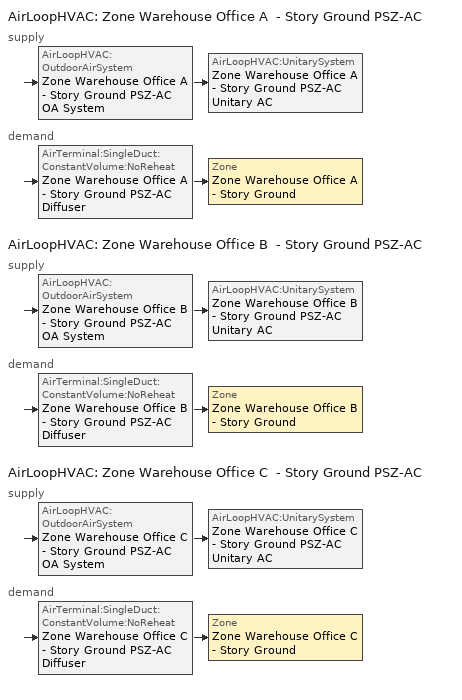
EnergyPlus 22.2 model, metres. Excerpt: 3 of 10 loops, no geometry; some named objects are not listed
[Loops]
AirLoopHVAC 'Zone Warehouse Office A  - Story Ground PSZ-AC'
 supply: AirLoopHVAC:OutdoorAirSystem 'Zone Warehouse Office A  - Story Ground PSZ-AC OA System' > AirLoopHVAC:UnitarySystem 'Zone Warehouse Office A  - Story Ground PSZ-AC Unitary AC'
 demand: AirTerminal:SingleDuct:ConstantVolume:NoReheat 'Zone Warehouse Office A  - Story Ground PSZ-AC Diffuser' > Zone 'Zone Warehouse Office A  - Story Ground'
AirLoopHVAC 'Zone Warehouse Office B  - Story Ground PSZ-AC'
 supply: AirLoopHVAC:OutdoorAirSystem 'Zone Warehouse Office B  - Story Ground PSZ-AC OA System' > AirLoopHVAC:UnitarySystem 'Zone Warehouse Office B  - Story Ground PSZ-AC Unitary AC'
 demand: AirTerminal:SingleDuct:ConstantVolume:NoReheat 'Zone Warehouse Office B  - Story Ground PSZ-AC Diffuser' > Zone 'Zone Warehouse Office B  - Story Ground'
AirLoopHVAC 'Zone Warehouse Office C  - Story Ground PSZ-AC'
 supply: AirLoopHVAC:OutdoorAirSystem 'Zone Warehouse Office C  - Story Ground PSZ-AC OA System' > AirLoopHVAC:UnitarySystem 'Zone Warehouse Office C  - Story Ground PSZ-AC Unitary AC'
 demand: AirTerminal:SingleDuct:ConstantVolume:NoReheat 'Zone Warehouse Office C  - Story Ground PSZ-AC Diffuser' > Zone 'Zone Warehouse Office C  - Story Ground'
[SizingPeriod:DesignDay] Day of Month=21; Day Type=SummerDesignDay; Dry-Bulb Temperature Range Modifier Type=DefaultMultipliers; Humidity Condition Type=Wetbulb; Barometric Pressure {Pa}=100917; Wind Speed {m/s}=5; Wind Direction {deg}=320; Rain Indicator=No; Snow Indicator=No; Daylight Saving Time Indicator=No; Solar Model Indicator=ASHRAETau; Begin Environment Reset Mode=FullResetAtBeginEnvironment
Name | Month | Maximum Dry-Bulb Temperature {C} | Daily Dry-Bulb Temperature Range {deltaC} | Wetbulb or DewPoint at Maximum Dry-Bulb {C} | ASHRAE Clear Sky Optical Depth for Beam Irradiance (taub) | ASHRAE Clear Sky Optical Depth for Diffuse Irradiance (taud)
Kodiak October .4% Condns DB=>MCWB | 10 | 12.6 | 6.2 | 9.4 | 0.34 | 2.431
Kodiak October .4% Condns WB=>MCDB | 10 | 11.3 | 6.2 | 10.7 | 0.34 | 2.431
Kodiak September .4% Condns DB=>MCWB | 9 | 18 | 6.4 | 12.5 | 0.333 | 2.489
Kodiak September .4% Condns WB=>MCDB | 9 | 16.2 | 6.4 | 13.8 | 0.333 | 2.489
[ZoneControl:Thermostat] Temperature Difference Between Cutout And Setpoint {deltaC}=0
Name | Zone or ZoneList | Control Type Schedule | Control 1
Zone Warehouse Office A  - Story Ground Thermostat | Zone Warehouse Office A  - Story Ground | Zone Warehouse Office A  - Story Ground Thermostat Schedule | Warehouse Office - DOE Ref 1980-2004 Thermostat
Zone Warehouse Office B  - Story Ground Thermostat | Zone Warehouse Office B  - Story Ground | Zone Warehouse Office B  - Story Ground Thermostat Schedule | Warehouse Office - DOE Ref 1980-2004 Thermostat 1
Zone Warehouse Office C  - Story Ground Thermostat | Zone Warehouse Office C  - Story Ground | Zone Warehouse Office C  - Story Ground Thermostat Schedule | Warehouse Office - DOE Ref 1980-2004 Thermostat 2
[ThermostatSetpoint:DualSetpoint] Heating Setpoint Temperature Schedule=Warehouse HtgSetp; Cooling Setpoint Temperature Schedule=Warehouse Cooling Setpoint
Warehouse Office - DOE Ref 1980-2004 Thermostat; Warehouse Office - DOE Ref 1980-2004 Thermostat 1; Warehouse Office - DOE Ref 1980-2004 Thermostat 2
[Zone equipment]
Zone Warehouse Office A  - Story Ground: Zone Warehouse Office A  - Story Ground PSZ-AC Diffuser
Zone Warehouse Office B  - Story Ground: Zone Warehouse Office B  - Story Ground PSZ-AC Diffuser
Zone Warehouse Office C  - Story Ground: Zone Warehouse Office C  - Story Ground PSZ-AC Diffuser
[Sizing:Zone] Zone Cooling Design Supply Air Temperature Input Method=SupplyAirTemperature; Zone Cooling Design Supply Air Temperature {C}=12.7778; Zone Cooling Design Supply Air Temperature Difference {deltaC}=11.11; Zone Heating Design Supply Air Temperature Input Method=SupplyAirTemperature; Zone Heating Design Supply Air Temperature {C}=50; Zone Heating Design Supply Air Temperature Difference {deltaC}=11.11; Zone Cooling Design Supply Air Humidity Ratio {kgWater/kgDryAir}=0.0085; Zone Heating Design Supply Air Humidity Ratio {kgWater/kgDryAir}=0.008; Cooling Design Air Flow Method=DesignDay; Cooling Design Air Flow Rate {m3/s}=0; Cooling Minimum Air Flow per Zone Floor Area {m3/s-m2}=0.000762; Cooling Minimum Air Flow {m3/s}=0; Cooling Minimum Air Flow Fraction=0; Heating Design Air Flow Method=DesignDay; Heating Design Air Flow Rate {m3/s}=0; Heating Maximum Air Flow per Zone Floor Area {m3/s-m2}=0.002032; Heating Maximum Air Flow {m3/s}=0.141576; Heating Maximum Air Flow Fraction=0.3; Account for Dedicated Outdoor Air System=No; Zone Load Sizing Method=Sensible Load Only No Latent Load; Zone Latent Cooling Design Supply Air Humidity Ratio Input Method=HumidityRatioDifference; Zone Cooling Design Supply Air Humidity Ratio Difference {kgWater/kgDryAir}=0.005; Zone Latent Heating Design Supply Air Humidity Ratio Input Method=HumidityRatioDifference; Zone Humidification Design Supply Air Humidity Ratio Difference {kgWater/kgDryAir}=0.005
Name | Design Specification Outdoor Air Object
Zone Warehouse Office A  - Story Ground | Zone Warehouse Office A  - Story Ground DSOA Space List
Zone Warehouse Office B  - Story Ground | Zone Warehouse Office B  - Story Ground DSOA Space List
Zone Warehouse Office C  - Story Ground | Zone Warehouse Office C  - Story Ground DSOA Space List
[DesignSpecification:OutdoorAir]
Warehouse Office Ventilation: Outdoor Air Method=Sum; Outdoor Air Flow per Person {m3/s-person}=0.00943895; Outdoor Air Flow per Zone Floor Area {m3/s-m2}=0; Outdoor Air Flow per Zone {m3/s}=0; Outdoor Air Flow Air Changes per Hour {1/hr}=0
[DesignSpecification:OutdoorAir:SpaceList] Space Design Specification Outdoor Air Object Name 1=Warehouse Office Ventilation
Name | Space Name 1
Zone Warehouse Office A  - Story Ground DSOA Space List | Warehouse Office A  - Story Ground
Zone Warehouse Office B  - Story Ground DSOA Space List | Warehouse Office B  - Story Ground
Zone Warehouse Office C  - Story Ground DSOA Space List | Warehouse Office C  - Story Ground
[AirTerminal:SingleDuct:ConstantVolume:NoReheat] Availability Schedule=Always On Discrete; Maximum Air Flow Rate {m3/s}=AutoSize
Zone Warehouse Office A  - Story Ground PSZ-AC Diffuser; Zone Warehouse Office B  - Story Ground PSZ-AC Diffuser; Zone Warehouse Office C  - Story Ground PSZ-AC Diffuser
[Controller:MechanicalVentilation] Availability Schedule=Always On Discrete; Demand Controlled Ventilation=No; System Outdoor Air Method=ZoneSum; Design Specification Outdoor Air Object Name 1=Warehouse Office Ventilation
Name | Zone or ZoneList Name 1
Controller Mechanical Ventilation 7 | Zone Warehouse Office A  - Story Ground
Controller Mechanical Ventilation 8 | Zone Warehouse Office B  - Story Ground
Controller Mechanical Ventilation 9 | Zone Warehouse Office C  - Story Ground
[AirLoopHVAC] Design Supply Air Flow Rate {m3/s}=AutoSize; Design Return Air Flow Fraction of Supply Air Flow=1
Zone Warehouse Office A  - Story Ground PSZ-AC; Zone Warehouse Office B  - Story Ground PSZ-AC; Zone Warehouse Office C  - Story Ground PSZ-AC
[Sizing:System] Type of Load to Size On=Sensible; Design Outdoor Air Flow Rate {m3/s}=Autosize; Central Heating Maximum System Air Flow Ratio=1; Preheat Design Temperature {C}=7.22222; Preheat Design Humidity Ratio {kgWater/kgDryAir}=0.008; Precool Design Temperature {C}=12.7778; Precool Design Humidity Ratio {kgWater/kgDryAir}=0.008; Central Cooling Design Supply Air Temperature {C}=12.7778; Central Heating Design Supply Air Temperature {C}=50; Type of Zone Sum to Use=Coincident; 100% Outdoor Air in Cooling=No; 100% Outdoor Air in Heating=No; Central Cooling Design Supply Air Humidity Ratio {kgWater/kgDryAir}=0.0085; Central Heating Design Supply Air Humidity Ratio {kgWater/kgDryAir}=0.008; Cooling Supply Air Flow Rate Method=DesignDay; Cooling Supply Air Flow Rate {m3/s}=0; Cooling Supply Air Flow Rate Per Floor Area {m3/s-m2}=0.00996765; Cooling Fraction of Autosized Cooling Supply Air Flow Rate=1; Cooling Supply Air Flow Rate Per Unit Cooling Capacity {m3/s-W}=3.94755e-05; Heating Supply Air Flow Rate Method=DesignDay; Heating Supply Air Flow Rate {m3/s}=0; Heating Supply Air Flow Rate Per Floor Area {m3/s-m2}=0.00996765; Heating Fraction of Autosized Heating Supply Air Flow Rate=1; Heating Fraction of Autosized Cooling Supply Air Flow Rate=1; Heating Supply Air Flow Rate Per Unit Heating Capacity {m3/s-W}=3.15882e-05; System Outdoor Air Method=ZoneSum; Zone Maximum Outdoor Air Fraction=1; Cooling Design Capacity Method=CoolingDesignCapacity; Cooling Design Capacity {W}=Autosize; Cooling Design Capacity Per Floor Area {W/m2}=234.7; Fraction of Autosized Cooling Design Capacity=1; Heating Design Capacity Method=HeatingDesignCapacity; Heating Design Capacity {W}=Autosize; Heating Design Capacity Per Floor Area {W/m2}=157; Fraction of Autosized Heating Design Capacity=1; Central Cooling Capacity Control Method=OnOff; Occupant Diversity=Autosize
Zone Warehouse Office A  - Story Ground PSZ-AC; Zone Warehouse Office B  - Story Ground PSZ-AC; Zone Warehouse Office C  - Story Ground PSZ-AC
[Controller:OutdoorAir] Minimum Outdoor Air Flow Rate {m3/s}=Autosize; Maximum Outdoor Air Flow Rate {m3/s}=Autosize; Economizer Control Type=NoEconomizer; Economizer Control Action Type=ModulateFlow; Economizer Maximum Limit Dry-Bulb Temperature {C}=28; Economizer Maximum Limit Enthalpy {J/kg}=64000; Lockout Type=LockoutWithCompressor; Minimum Limit Type=FixedMinimum; Minimum Outdoor Air Schedule=Always On Discrete; High Humidity Control=No; Control High Indoor Humidity Based on Outdoor Humidity Ratio=Yes; Heat Recovery Bypass Control Type=BypassWhenWithinEconomizerLimits
Name | Mechanical Ventilation Controller
Zone Warehouse Office A  - Story Ground PSZ-AC OA System Controller | Controller Mechanical Ventilation 7
Zone Warehouse Office B  - Story Ground PSZ-AC OA System Controller | Controller Mechanical Ventilation 8
Zone Warehouse Office C  - Story Ground PSZ-AC OA System Controller | Controller Mechanical Ventilation 9
[SetpointManager:MixedAir] Control Variable=Temperature
Name | Setpoint Node or NodeList
Zone Warehouse Office A  - Story Ground PSZ-AC Mixed Air Node OS Default SPM | Zone Warehouse Office A  - Story Ground PSZ-AC Mixed Air Node
Zone Warehouse Office B  - Story Ground PSZ-AC Mixed Air Node OS Default SPM | Zone Warehouse Office B  - Story Ground PSZ-AC Mixed Air Node
Zone Warehouse Office C  - Story Ground PSZ-AC Mixed Air Node OS Default SPM | Zone Warehouse Office C  - Story Ground PSZ-AC Mixed Air Node
[AirLoopHVAC:UnitarySystem] Control Type=Load; Dehumidification Control Type=None; Availability Schedule=Outage Availability Schedule; Fan Placement=DrawThrough; DX Heating Coil Sizing Ratio=1; Use DOAS DX Cooling Coil=No; Minimum Supply Air Temperature {C}=2; Latent Load Control=SensibleOnlyLoadControl; Cooling Supply Air Flow Rate {m3/s}=Autosize; Heating Supply Air Flow Rate {m3/s}=Autosize; No Load Supply Air Flow Rate {m3/s}=Autosize; Maximum Supply Air Temperature {C}=80; Maximum Outdoor Dry-Bulb Temperature for Supplemental Heater Operation {C}=21; Maximum Cycling Rate {cycles/hr}=2.5; Heat Pump Time Constant {s}=60; Fraction of On-Cycle Power Use=0.01; Heat Pump Fan Delay Time {s}=60; Ancillary On-Cycle Electric Power {W}=0; Ancillary Off-Cycle Electric Power {W}=0
Name | Controlling Zone or Thermostat Location | Supply Fan | Supply Air Fan Operating Mode Schedule | Heating Coil | Cooling Coil | Supplemental Heating Coil
Zone Warehouse Office A  - Story Ground PSZ-AC Unitary AC | Zone Warehouse Office A  - Story Ground | Zone Warehouse Office A  - Story Ground PSZ-AC Fan | Zone Warehouse Office A  - Story Ground PSZ-AC Occ Sch | Zone Warehouse Office A  - Story Ground PSZ-AC Gas Htg Coil 11kBtu/hr 0.8 Thermal Eff | Zone Warehouse Office A  - Story Ground PSZ-AC 1spd DX AC Clg Coil 5kBtu/hr 9.7SEER | Zone Warehouse Office A  - Story Ground PSZ-AC No Heat
Zone Warehouse Office B  - Story Ground PSZ-AC Unitary AC | Zone Warehouse Office B  - Story Ground | Zone Warehouse Office B  - Story Ground PSZ-AC Fan | Zone Warehouse Office B  - Story Ground PSZ-AC Occ Sch | Zone Warehouse Office B  - Story Ground PSZ-AC Gas Htg Coil 18kBtu/hr 0.8 Thermal Eff | Zone Warehouse Office B  - Story Ground PSZ-AC 1spd DX AC Clg Coil 8kBtu/hr 9.7SEER | Zone Warehouse Office B  - Story Ground PSZ-AC No Heat
Zone Warehouse Office C  - Story Ground PSZ-AC Unitary AC | Zone Warehouse Office C  - Story Ground | Zone Warehouse Office C  - Story Ground PSZ-AC Fan | Zone Warehouse Office C  - Story Ground PSZ-AC Occ Sch | Zone Warehouse Office C  - Story Ground PSZ-AC Gas Htg Coil 11kBtu/hr 0.8 Thermal Eff | Zone Warehouse Office C  - Story Ground PSZ-AC 1spd DX AC Clg Coil 5kBtu/hr 9.7SEER | Zone Warehouse Office C  - Story Ground PSZ-AC No Heat
[Fan:OnOff] Availability Schedule=Always On Discrete; Fan Total Efficiency=0.53625; Pressure Rise {Pa}=622.722; Maximum Flow Rate {m3/s}=Autosize; Motor Efficiency=0.825; Motor In Airstream Fraction=1
Name | Fan Power Ratio Function of Speed Ratio Curve | Fan Efficiency Ratio Function of Speed Ratio Curve
Zone Warehouse Office A  - Story Ground PSZ-AC Fan | Fan On Off Power Curve 6 | Fan On Off Efficiency Curve 6
Zone Warehouse Office B  - Story Ground PSZ-AC Fan | Fan On Off Power Curve 7 | Fan On Off Efficiency Curve 7
Zone Warehouse Office C  - Story Ground PSZ-AC Fan | Fan On Off Power Curve 8 | Fan On Off Efficiency Curve 8
[Coil:Heating:Fuel] Availability Schedule=Always On Discrete; Fuel Type=NaturalGas; Burner Efficiency=0.8; Nominal Capacity {W}=AutoSize; Parasitic Electric Load {W}=0; Parasitic Fuel Load {W}=0
Zone Warehouse Office A  - Story Ground PSZ-AC Gas Htg Coil 11kBtu/hr 0.8 Thermal Eff; Zone Warehouse Office B  - Story Ground PSZ-AC Gas Htg Coil 18kBtu/hr 0.8 Thermal Eff; Zone Warehouse Office C  - Story Ground PSZ-AC Gas Htg Coil 11kBtu/hr 0.8 Thermal Eff
[Coil:Cooling:DX:SingleSpeed] Availability Schedule=Always On Discrete; Gross Rated Total Cooling Capacity {W}=Autosize; Gross Rated Sensible Heat Ratio=Autosize; Gross Rated Cooling COP {W/W}=3.14722; Rated Air Flow Rate {m3/s}=Autosize; Rated Evaporator Fan Power Per Volume Flow Rate 2017 {W/(m3/s)}=773.3; Rated Evaporator Fan Power Per Volume Flow Rate 2023 {W/(m3/s)}=934.4; Total Cooling Capacity Function of Temperature Curve=DOE Ref DX Clg Coil Cool-Cap-fT; Total Cooling Capacity Function of Flow Fraction Curve=DOE Ref DX Clg Coil Cool-CAP-fFlow; Energy Input Ratio Function of Temperature Curve=DOE Ref DX Clg Coil Cool-EIR-fT; Energy Input Ratio Function of Flow Fraction Curve=DOE Ref DX Clg Coil Cool-EIR-fFlow; Part Load Fraction Correlation Curve=DOE Ref DX Clg Coil Cool-PLF-fPLR; Minimum Outdoor Dry-Bulb Temperature for Compressor Operation {C}=-25; Nominal Time for Condensate Removal to Begin {s}=0; Ratio of Initial Moisture Evaporation Rate and Steady State Latent Capacity=0; Maximum Cycling Rate {cycles/hr}=0; Latent Capacity Time Constant {s}=0; Condenser Type=AirCooled; Evaporative Condenser Effectiveness=0.9; Evaporative Condenser Air Flow Rate {m3/s}=Autosize; Evaporative Condenser Pump Rated Power Consumption {W}=Autosize; Crankcase Heater Capacity {W}=0; Maximum Outdoor Dry-Bulb Temperature for Crankcase Heater Operation {C}=10; Basin Heater Capacity {W/K}=0; Basin Heater Setpoint Temperature {C}=2
Zone Warehouse Office A  - Story Ground PSZ-AC 1spd DX AC Clg Coil 5kBtu/hr 9.7SEER; Zone Warehouse Office B  - Story Ground PSZ-AC 1spd DX AC Clg Coil 8kBtu/hr 9.7SEER; Zone Warehouse Office C  - Story Ground PSZ-AC 1spd DX AC Clg Coil 5kBtu/hr 9.7SEER
[Coil:Heating:Electric] Availability Schedule=Always Off Discrete; Efficiency=1; Nominal Capacity {W}=0
Zone Warehouse Office A  - Story Ground PSZ-AC No Heat; Zone Warehouse Office B  - Story Ground PSZ-AC No Heat; Zone Warehouse Office C  - Story Ground PSZ-AC No Heat
[SetpointManager:SingleZone:Reheat] Control Variable=Temperature; Minimum Supply Air Temperature {C}=12.7778; Maximum Supply Air Temperature {C}=50
Name | Control Zone | Setpoint Node or NodeList
Zone Warehouse Office A  - Story Ground Setpoint Manager SZ Reheat | Zone Warehouse Office A  - Story Ground | Zone Warehouse Office A  - Story Ground PSZ-AC Supply Outlet Node
Zone Warehouse Office B  - Story Ground Setpoint Manager SZ Reheat | Zone Warehouse Office B  - Story Ground | Zone Warehouse Office B  - Story Ground PSZ-AC Supply Outlet Node
Zone Warehouse Office C  - Story Ground Setpoint Manager SZ Reheat | Zone Warehouse Office C  - Story Ground | Zone Warehouse Office C  - Story Ground PSZ-AC Supply Outlet Node
[Schedule:Day:Interval]
Warehouse HtgSetp Sun Day: Average, 24:00, 15.6
autogen Warehouse HtgSetp 2_day_sch; Warehouse HtgSetp Default: Average, 06:00, 15.6, 18:00, 21.1, 24:00, 15.6
Warehouse HtgSetp Sat Day: Average, 02:00, 21.1, 22:00, 15.6, 24:00, 21.1
Warehouse HtgSetp Summer Design Day; Warehouse HtgSetp Winter Design Day: No, 06:00, 15.6, 07:00, 17.8, 08:00, 20, 18:00, 21, 24:00, 15.6
Warehouse Cooling Setpoint Default: Average, 24:00, 59.7285
Warehouse Cooling Setpoint Wkdy|SmrDsn Day; autogen Schedule Rule 38 2_day_sch: Average, 06:00, 30, 17:00, 24, 24:00, 30
Warehouse Cooling Setpoint Sat Day: Average, 00:10, 29.9583, 00:20, 29.9167, 00:30, 29.875, 00:40, 29.8333, 00:50, 29.7917, 01:00, 29.75, 01:10, 29.7083, 01:20, 29.6667, 01:30, 29.625, 01:40, 29.5833, 01:50, 29.5417, 02:00, 29.5, 02:10, 29.4583, 02:20, 29.4167, 02:30, 29.375, 02:40, 29.3333, 02:50, 29.2917, 03:00, 29.25, 03:10, 29.2083, 03:20, 29.1667, 03:30, 29.125, 03:40, 29.0833, 03:50, 29.0417, 04:00, 29, 04:10, 28.9583, 04:20, 28.9167, 04:30, 28.875, 04:40, 28.8333, 04:50, 28.7917, 05:00, 28.75, 05:10, 28.7083, 05:20, 28.6667, 05:30, 28.625, 05:40, 28.5833, 05:50, 28.5417, 06:00, 28.5, 06:10, 28.4583, 06:20, 28.4167, 06:30, 28.375, 06:40, 28.3333, 06:50, 28.2917, 07:00, 28.25, 07:10, 28.2083, 07:20, 28.1667, 07:30, 28.125, 07:40, 28.0833, 07:50, 28.0417, 08:00, 28, 08:10, 27.9583, 08:20, 27.9167, 08:30, 27.875, 08:40, 27.8333, 08:50, 27.7917, 09:00, 27.75, 09:10, 27.7083, 09:20, 27.6667, 09:30, 27.625, 09:40, 27.5833, 09:50, 27.5417, 10:00, 27.5, 10:10, 27.4583, 10:20, 27.4167, 10:30, 27.375, 10:40, 27.3333, 10:50, 27.2917, 11:00, 27.25, 11:10, 27.2083, 11:20, 27.1667, 11:30, 27.125, 11:40, 27.0833, 11:50, 27.0417, 12:00, 27, 12:09, 26.9583, 12:19, 26.9167, 12:29, 26.875, 12:39, 26.8333, 12:49, 26.7917, 12:59, 26.75, 13:09, 26.7083, 13:19, 26.6667, 13:29, 26.625, 13:39, 26.5833, 13:49, 26.5417, 13:59, 26.5, 14:09, 26.4583, 14:19, 26.4167, 14:29, 26.375, 14:39, 26.3333, 14:49, 26.2917, 14:59, 26.25, 15:09, 26.2083, 15:19, 26.1667, 15:29, 26.125, 15:39, 26.0833, 15:49, 26.0417, 15:59, 26, 16:09, 25.9583, 16:19, 25.9167, 16:29, 25.875, 16:39, 25.8333, 16:49, 25.7917, 16:59, 25.75, 17:09, 25.7083, 17:19, 25.6667, 17:29, 25.625, 17:39, 25.5833, 17:49, 25.5417, 17:59, 25.5, 18:09, 25.4583, 18:19, 25.4167, 18:29, 25.375, 18:39, 25.3333, 18:49, 25.2917, 18:59, 25.25, 19:09, 25.2083, 19:19, 25.1667, 19:29, 25.125, 19:39, 25.0833, 19:49, 25.0417, 19:59, 25, 20:09, 24.9583, 20:19, 24.9167, 20:29, 24.875, 20:39, 24.8333, 20:49, 24.7917, 20:59, 24.75, 21:09, 24.7083, 21:19, 24.6667, 21:29, 24.625, 21:39, 24.5833, 21:49, 24.5417, 21:59, 24.5, 22:09, 24.4583, 22:19, 24.4167, 22:29, 24.375, 22:39, 24.3333, 22:49, 24.2917, 22:59, 24.25, 23:09, 24.2083, 23:19, 24.1667, 23:29, 24.125, 23:39, 24.0833, 23:49, 24.0417, 23:59, 24, 24:00, 24
Warehouse Cooling Setpoint Summer Design Day: No, 06:00, 30, 17:00, 24, 24:00, 30
Schedule Day 25; Schedule Day 33; Schedule Day 41: No, 01:00, 0, 02:00, 0, 03:00, 0, 04:00, 0, 05:00, 0, 06:00, 0, 07:00, 0, 08:00, 1, 09:00, 1, 10:00, 1, 11:00, 1, 12:00, 1, 13:00, 1, 14:00, 1, 15:00, 1, 16:00, 1, 17:00, 0, 18:00, 0, 19:00, 0, 20:00, 0, 21:00, 0, 22:00, 0, 23:00, 0, 24:00, 0
Schedule Day 26; Schedule Day 27; Schedule Day 28; Schedule Day 29; Schedule Day 30; Schedule Day 31; Schedule Day 32; Schedule Day 34; Schedule Day 35; Schedule Day 36; Schedule Day 37; Schedule Day 38; Schedule Day 39; Schedule Day 40; Schedule Day 42; Schedule Day 43; Schedule Day 44; Schedule Day 45; Schedule Day 46; Schedule Day 47; Schedule Day 48: No, 01:00, 0, 02:00, 0, 03:00, 0, 04:00, 0, 05:00, 0, 06:00, 0, 07:00, 0, 08:00, 0, 09:00, 0, 10:00, 0, 11:00, 0, 12:00, 0, 13:00, 0, 14:00, 0, 15:00, 0, 16:00, 0, 17:00, 0, 18:00, 0, 19:00, 0, 20:00, 0, 21:00, 0, 22:00, 0, 23:00, 0, 24:00, 0
Zone Warehouse Office A  - Story Ground PSZ-AC Occ Sch Default; Zone Warehouse Office A  - Story Ground PSZ-AC Occ Sch Friday; Zone Warehouse Office B  - Story Ground PSZ-AC Occ Sch Default; Zone Warehouse Office B  - Story Ground PSZ-AC Occ Sch Friday; Zone Warehouse Office C  - Story Ground PSZ-AC Occ Sch Default; Zone Warehouse Office C  - Story Ground PSZ-AC Occ Sch Friday: No, 07:20, 0, 16:40, 1, 24:00, 0
Zone Warehouse Office A  - Story Ground PSZ-AC Occ Sch Summer Design Day; Zone Warehouse Office A  - Story Ground PSZ-AC Occ Sch Winter Design Day; Zone Warehouse Office B  - Story Ground PSZ-AC Occ Sch Summer Design Day; Zone Warehouse Office B  - Story Ground PSZ-AC Occ Sch Winter Design Day; Zone Warehouse Office C  - Story Ground PSZ-AC Occ Sch Summer Design Day; Zone Warehouse Office C  - Story Ground PSZ-AC Occ Sch Winter Design Day: No, 24:00, 1
Zone Warehouse Office A  - Story Ground PSZ-AC Occ Sch Sunday; Zone Warehouse Office B  - Story Ground PSZ-AC Occ Sch Sunday; Zone Warehouse Office C  - Story Ground PSZ-AC Occ Sch Sunday: No, 24:00, 0
[Schedule:Week:Daily]
Warehouse HtgSetp Week Rule - Jan1-Mar4: Warehouse HtgSetp Sun Day, autogen Warehouse HtgSetp 2_day_sch, Warehouse HtgSetp Default, Warehouse HtgSetp Default, Warehouse HtgSetp Default, Warehouse HtgSetp Default, Warehouse HtgSetp Sat Day, Warehouse HtgSetp Default, Warehouse HtgSetp Summer Design Day, Warehouse HtgSetp Winter Design Day, Warehouse HtgSetp Default, Warehouse HtgSetp Default
Warehouse HtgSetp Week Rule - Mar5-Dec31: Warehouse HtgSetp Sun Day, Warehouse HtgSetp Default, Warehouse HtgSetp Default, Warehouse HtgSetp Default, Warehouse HtgSetp Default, Warehouse HtgSetp Default, Warehouse HtgSetp Sat Day, Warehouse HtgSetp Default, Warehouse HtgSetp Summer Design Day, Warehouse HtgSetp Winter Design Day, Warehouse HtgSetp Default, Warehouse HtgSetp Default
Warehouse Cooling Setpoint Week Rule - Jan1-Mar4: Warehouse Cooling Setpoint Default, Warehouse Cooling Setpoint Wkdy|SmrDsn Day, Warehouse Cooling Setpoint Wkdy|SmrDsn Day, Warehouse Cooling Setpoint Wkdy|SmrDsn Day, Warehouse Cooling Setpoint Wkdy|SmrDsn Day, Warehouse Cooling Setpoint Wkdy|SmrDsn Day, Warehouse Cooling Setpoint Sat Day, Warehouse Cooling Setpoint Default, Warehouse Cooling Setpoint Summer Design Day, Warehouse Cooling Setpoint Default, Warehouse Cooling Setpoint Default, Warehouse Cooling Setpoint Default
Warehouse Cooling Setpoint Week Rule - Mar5-Dec31: autogen Schedule Rule 38 2_day_sch, Warehouse Cooling Setpoint Wkdy|SmrDsn Day, Warehouse Cooling Setpoint Wkdy|SmrDsn Day, Warehouse Cooling Setpoint Wkdy|SmrDsn Day, Warehouse Cooling Setpoint Wkdy|SmrDsn Day, Warehouse Cooling Setpoint Wkdy|SmrDsn Day, Warehouse Cooling Setpoint Sat Day, Warehouse Cooling Setpoint Default, Warehouse Cooling Setpoint Summer Design Day, Warehouse Cooling Setpoint Default, Warehouse Cooling Setpoint Default, Warehouse Cooling Setpoint Default
Zone Warehouse Office A  - Story Ground PSZ-AC Occ Sch Week Rule - Jan1-Oct28; Zone Warehouse Office A  - Story Ground PSZ-AC Occ Sch Week Rule - Nov12-Dec31: Zone Warehouse Office A  - Story Ground PSZ-AC Occ Sch Sunday, Zone Warehouse Office A  - Story Ground PSZ-AC Occ Sch Friday, Zone Warehouse Office A  - Story Ground PSZ-AC Occ Sch Friday, Zone Warehouse Office A  - Story Ground PSZ-AC Occ Sch Friday, Zone Warehouse Office A  - Story Ground PSZ-AC Occ Sch Default, Zone Warehouse Office A  - Story Ground PSZ-AC Occ Sch Friday, Zone Warehouse Office A  - Story Ground PSZ-AC Occ Sch Sunday, Zone Warehouse Office A  - Story Ground PSZ-AC Occ Sch Default, Zone Warehouse Office A  - Story Ground PSZ-AC Occ Sch Summer Design Day, Zone Warehouse Office A  - Story Ground PSZ-AC Occ Sch Winter Design Day, Zone Warehouse Office A  - Story Ground PSZ-AC Occ Sch Default, Zone Warehouse Office A  - Story Ground PSZ-AC Occ Sch Default
Zone Warehouse Office A  - Story Ground PSZ-AC Occ Sch Week Rule - Oct29-Nov4: Zone Warehouse Office A  - Story Ground PSZ-AC Occ Sch Sunday, Zone Warehouse Office A  - Story Ground PSZ-AC Occ Sch Friday, Schedule Day 41, Schedule Day 42, Schedule Day 43, Schedule Day 44, Schedule Day 45, Zone Warehouse Office A  - Story Ground PSZ-AC Occ Sch Default, Zone Warehouse Office A  - Story Ground PSZ-AC Occ Sch Summer Design Day, Zone Warehouse Office A  - Story Ground PSZ-AC Occ Sch Winter Design Day, Zone Warehouse Office A  - Story Ground PSZ-AC Occ Sch Default, Zone Warehouse Office A  - Story Ground PSZ-AC Occ Sch Default
Zone Warehouse Office A  - Story Ground PSZ-AC Occ Sch Week Rule - Nov5-Nov11: Schedule Day 46, Schedule Day 47, Schedule Day 48, Zone Warehouse Office A  - Story Ground PSZ-AC Occ Sch Friday, Zone Warehouse Office A  - Story Ground PSZ-AC Occ Sch Default, Zone Warehouse Office A  - Story Ground PSZ-AC Occ Sch Friday, Zone Warehouse Office A  - Story Ground PSZ-AC Occ Sch Sunday, Zone Warehouse Office A  - Story Ground PSZ-AC Occ Sch Default, Zone Warehouse Office A  - Story Ground PSZ-AC Occ Sch Summer Design Day, Zone Warehouse Office A  - Story Ground PSZ-AC Occ Sch Winter Design Day, Zone Warehouse Office A  - Story Ground PSZ-AC Occ Sch Default, Zone Warehouse Office A  - Story Ground PSZ-AC Occ Sch Default
Zone Warehouse Office B  - Story Ground PSZ-AC Occ Sch Week Rule - Jan1-Oct28; Zone Warehouse Office B  - Story Ground PSZ-AC Occ Sch Week Rule - Nov12-Dec31: Zone Warehouse Office B  - Story Ground PSZ-AC Occ Sch Sunday, Zone Warehouse Office B  - Story Ground PSZ-AC Occ Sch Friday, Zone Warehouse Office B  - Story Ground PSZ-AC Occ Sch Friday, Zone Warehouse Office B  - Story Ground PSZ-AC Occ Sch Friday, Zone Warehouse Office B  - Story Ground PSZ-AC Occ Sch Default, Zone Warehouse Office B  - Story Ground PSZ-AC Occ Sch Friday, Zone Warehouse Office B  - Story Ground PSZ-AC Occ Sch Sunday, Zone Warehouse Office B  - Story Ground PSZ-AC Occ Sch Default, Zone Warehouse Office B  - Story Ground PSZ-AC Occ Sch Summer Design Day, Zone Warehouse Office B  - Story Ground PSZ-AC Occ Sch Winter Design Day, Zone Warehouse Office B  - Story Ground PSZ-AC Occ Sch Default, Zone Warehouse Office B  - Story Ground PSZ-AC Occ Sch Default
Zone Warehouse Office B  - Story Ground PSZ-AC Occ Sch Week Rule - Oct29-Nov4: Zone Warehouse Office B  - Story Ground PSZ-AC Occ Sch Sunday, Zone Warehouse Office B  - Story Ground PSZ-AC Occ Sch Friday, Schedule Day 33, Schedule Day 34, Schedule Day 35, Schedule Day 36, Schedule Day 37, Zone Warehouse Office B  - Story Ground PSZ-AC Occ Sch Default, Zone Warehouse Office B  - Story Ground PSZ-AC Occ Sch Summer Design Day, Zone Warehouse Office B  - Story Ground PSZ-AC Occ Sch Winter Design Day, Zone Warehouse Office B  - Story Ground PSZ-AC Occ Sch Default, Zone Warehouse Office B  - Story Ground PSZ-AC Occ Sch Default
Zone Warehouse Office B  - Story Ground PSZ-AC Occ Sch Week Rule - Nov5-Nov11: Schedule Day 38, Schedule Day 39, Schedule Day 40, Zone Warehouse Office B  - Story Ground PSZ-AC Occ Sch Friday, Zone Warehouse Office B  - Story Ground PSZ-AC Occ Sch Default, Zone Warehouse Office B  - Story Ground PSZ-AC Occ Sch Friday, Zone Warehouse Office B  - Story Ground PSZ-AC Occ Sch Sunday, Zone Warehouse Office B  - Story Ground PSZ-AC Occ Sch Default, Zone Warehouse Office B  - Story Ground PSZ-AC Occ Sch Summer Design Day, Zone Warehouse Office B  - Story Ground PSZ-AC Occ Sch Winter Design Day, Zone Warehouse Office B  - Story Ground PSZ-AC Occ Sch Default, Zone Warehouse Office B  - Story Ground PSZ-AC Occ Sch Default
Zone Warehouse Office C  - Story Ground PSZ-AC Occ Sch Week Rule - Jan1-Oct28; Zone Warehouse Office C  - Story Ground PSZ-AC Occ Sch Week Rule - Nov12-Dec31: Zone Warehouse Office C  - Story Ground PSZ-AC Occ Sch Sunday, Zone Warehouse Office C  - Story Ground PSZ-AC Occ Sch Friday, Zone Warehouse Office C  - Story Ground PSZ-AC Occ Sch Friday, Zone Warehouse Office C  - Story Ground PSZ-AC Occ Sch Friday, Zone Warehouse Office C  - Story Ground PSZ-AC Occ Sch Default, Zone Warehouse Office C  - Story Ground PSZ-AC Occ Sch Friday, Zone Warehouse Office C  - Story Ground PSZ-AC Occ Sch Sunday, Zone Warehouse Office C  - Story Ground PSZ-AC Occ Sch Default, Zone Warehouse Office C  - Story Ground PSZ-AC Occ Sch Summer Design Day, Zone Warehouse Office C  - Story Ground PSZ-AC Occ Sch Winter Design Day, Zone Warehouse Office C  - Story Ground PSZ-AC Occ Sch Default, Zone Warehouse Office C  - Story Ground PSZ-AC Occ Sch Default
Zone Warehouse Office C  - Story Ground PSZ-AC Occ Sch Week Rule - Oct29-Nov4: Zone Warehouse Office C  - Story Ground PSZ-AC Occ Sch Sunday, Zone Warehouse Office C  - Story Ground PSZ-AC Occ Sch Friday, Schedule Day 25, Schedule Day 26, Schedule Day 27, Schedule Day 28, Schedule Day 29, Zone Warehouse Office C  - Story Ground PSZ-AC Occ Sch Default, Zone Warehouse Office C  - Story Ground PSZ-AC Occ Sch Summer Design Day, Zone Warehouse Office C  - Story Ground PSZ-AC Occ Sch Winter Design Day, Zone Warehouse Office C  - Story Ground PSZ-AC Occ Sch Default, Zone Warehouse Office C  - Story Ground PSZ-AC Occ Sch Default
Zone Warehouse Office C  - Story Ground PSZ-AC Occ Sch Week Rule - Nov5-Nov11: Schedule Day 30, Schedule Day 31, Schedule Day 32, Zone Warehouse Office C  - Story Ground PSZ-AC Occ Sch Friday, Zone Warehouse Office C  - Story Ground PSZ-AC Occ Sch Default, Zone Warehouse Office C  - Story Ground PSZ-AC Occ Sch Friday, Zone Warehouse Office C  - Story Ground PSZ-AC Occ Sch Sunday, Zone Warehouse Office C  - Story Ground PSZ-AC Occ Sch Default, Zone Warehouse Office C  - Story Ground PSZ-AC Occ Sch Summer Design Day, Zone Warehouse Office C  - Story Ground PSZ-AC Occ Sch Winter Design Day, Zone Warehouse Office C  - Story Ground PSZ-AC Occ Sch Default, Zone Warehouse Office C  - Story Ground PSZ-AC Occ Sch Default
[Schedule:Year]
Warehouse HtgSetp: Warehouse HtgSetp Week Rule - Jan1-Mar4, 1, 1, 3, 4, Warehouse HtgSetp Week Rule - Mar5-Dec31, 3, 5, 12, 31
Warehouse Cooling Setpoint: Warehouse Cooling Setpoint Week Rule - Jan1-Mar4, 1, 1, 3, 4, Warehouse Cooling Setpoint Week Rule - Mar5-Dec31, 3, 5, 12, 31
Zone Warehouse Office A  - Story Ground PSZ-AC Occ Sch: Zone Warehouse Office A  - Story Ground PSZ-AC Occ Sch Week Rule - Jan1-Oct28, 1, 1, 10, 28, Zone Warehouse Office A  - Story Ground PSZ-AC Occ Sch Week Rule - Oct29-Nov4, 10, 29, 11, 4, Zone Warehouse Office A  - Story Ground PSZ-AC Occ Sch Week Rule - Nov5-Nov11, 11, 5, 11, 11, Zone Warehouse Office A  - Story Ground PSZ-AC Occ Sch Week Rule - Nov12-Dec31, 11, 12, 12, 31
Zone Warehouse Office B  - Story Ground PSZ-AC Occ Sch: Zone Warehouse Office B  - Story Ground PSZ-AC Occ Sch Week Rule - Jan1-Oct28, 1, 1, 10, 28, Zone Warehouse Office B  - Story Ground PSZ-AC Occ Sch Week Rule - Oct29-Nov4, 10, 29, 11, 4, Zone Warehouse Office B  - Story Ground PSZ-AC Occ Sch Week Rule - Nov5-Nov11, 11, 5, 11, 11, Zone Warehouse Office B  - Story Ground PSZ-AC Occ Sch Week Rule - Nov12-Dec31, 11, 12, 12, 31
Zone Warehouse Office C  - Story Ground PSZ-AC Occ Sch: Zone Warehouse Office C  - Story Ground PSZ-AC Occ Sch Week Rule - Jan1-Oct28, 1, 1, 10, 28, Zone Warehouse Office C  - Story Ground PSZ-AC Occ Sch Week Rule - Oct29-Nov4, 10, 29, 11, 4, Zone Warehouse Office C  - Story Ground PSZ-AC Occ Sch Week Rule - Nov5-Nov11, 11, 5, 11, 11, Zone Warehouse Office C  - Story Ground PSZ-AC Occ Sch Week Rule - Nov12-Dec31, 11, 12, 12, 31
[Schedule:Compact]
Outage Availability Schedule: Through: 01/01, For: AllDays, Until: 24:00, 1, Through: 01/02, For: AllDays, Until: 24:00, 1, Through: 01/03, For: AllDays, Until: 24:00, 1, Through: 01/04, For: AllDays, Until: 24:00, 1, Through: 01/05, For: AllDays, Until: 24:00, 1, Through: 01/06, For: AllDays, Until: 24:00, 1, Through: 01/07, For: AllDays, Until: 24:00, 1, Through: 01/08, For: AllDays, Until: 24:00, 1, Through: 01/09, For: AllDays, Until: 24:00, 1, Through: 01/10, For: AllDays, Until: 24:00, 1, Through: 01/11, For: AllDays, Until: 24:00, 1, Through: 01/12, For: AllDays, Until: 24:00, 1, Through: 01/13, For: AllDays, Until: 24:00, 1, Through: 01/14, For: AllDays, Until: 24:00, 1, Through: 01/15, For: AllDays, Until: 24:00, 1, Through: 01/16, For: AllDays, Until: 24:00, 1, Through: 01/17, For: AllDays, Until: 24:00, 1, Through: 01/18, For: AllDays, Until: 24:00, 1, Through: 01/19, For: AllDays, Until: 24:00, 1, Through: 01/20, For: AllDays, Until: 24:00, 1, Through: 01/21, For: AllDays, Until: 24:00, 1, Through: 01/22, For: AllDays, Until: 24:00, 1, Through: 01/23, For: AllDays, Until: 24:00, 1, Through: 01/24, For: AllDays, Until: 24:00, 1, Through: 01/25, For: AllDays, Until: 24:00, 1, Through: 01/26, For: AllDays, Until: 24:00, 1, Through: 01/27, For: AllDays, Until: 24:00, 1, Through: 01/28, For: AllDays, Until: 24:00, 1, Through: 01/29, For: AllDays, Until: 24:00, 1, Through: 01/30, For: AllDays, Until: 24:00, 1, Through: 01/31, For: AllDays, Until: 24:00, 1, Through: 02/01, For: AllDays, Until: 24:00, 1, Through: 02/02, For: AllDays, Until: 24:00, 1, Through: 02/03, For: AllDays, Until: 24:00, 1, Through: 02/04, For: AllDays, Until: 24:00, 1, Through: 02/05, For: AllDays, Until: 24:00, 1, Through: 02/06, For: AllDays, Until: 24:00, 1, Through: 02/07, For: AllDays, Until: 24:00, 1, Through: 02/08, For: AllDays, Until: 24:00, 1, Through: 02/09, For: AllDays, Until: 24:00, 1, Through: 02/10, For: AllDays, Until: 24:00, 1, Through: 02/11, For: AllDays, Until: 24:00, 1, Through: 02/12, For: AllDays, Until: 24:00, 1, Through: 02/13, For: AllDays, Until: 24:00, 1, Through: 02/14, For: AllDays, Until: 24:00, 1, Through: 02/15, For: AllDays, Until: 24:00, 1, Through: 02/16, For: AllDays, Until: 24:00, 1, Through: 02/17, For: AllDays, Until: 24:00, 1, Through: 02/18, For: AllDays, Until: 24:00, 1, Through: 02/19, For: AllDays, Until: 24:00, 1, Through: 02/20, For: AllDays, Until: 24:00, 1, Through: 02/21, For: AllDays, Until: 24:00, 1, Through: 02/22, For: AllDays, Until: 24:00, 1, Through: 02/23, For: AllDays, Until: 24:00, 1, Through: 02/24, For: AllDays, Until: 24:00, 1, Through: 02/25, For: AllDays, Until: 24:00, 1, Through: 02/26, For: AllDays, Until: 24:00, 1, Through: 02/27, For: AllDays, Until: 24:00, 1, Through: 02/28, For: AllDays, Until: 24:00, 1, Through: 03/01, For: AllDays, Until: 24:00, 1, Through: 03/02, For: AllDays, Until: 24:00, 1, Through: 03/03, For: AllDays, Until: 24:00, 1, Through: 03/04, For: AllDays, Until: 24:00, 1, Through: 03/05, For: AllDays, Until: 24:00, 1, Through: 03/06, For: AllDays, Until: 24:00, 1, Through: 03/07, For: AllDays, Until: 24:00, 1, Through: 03/08, For: AllDays, Until: 24:00, 1, Through: 03/09, For: AllDays, Until: 24:00, 1, Through: 03/10, For: AllDays, Until: 24:00, 1, Through: 03/11, For: AllDays, Until: 24:00, 1, Through: 03/12, For: AllDays, Until: 24:00, 1, Through: 03/13, For: AllDays, Until: 24:00, 1, Through: 03/14, For: AllDays, Until: 24:00, 1, Through: 03/15, For: AllDays, Until: 24:00, 1, Through: 03/16, For: AllDays, Until: 24:00, 1, Through: 03/17, For: AllDays, Until: 24:00, 1, Through: 03/18, For: AllDays, Until: 24:00, 1, Through: 03/19, For: AllDays, Until: 24:00, 1, Through: 03/20, For: AllDays, Until: 24:00, 1, Through: 03/21, For: AllDays, Until: 24:00, 1, Through: 03/22, For: AllDays, Until: 24:00, 1, Through: 03/23, For: AllDays, Until: 24:00, 1, Through: 03/24, For: AllDays, Until: 24:00, 1, Through: 03/25, For: AllDays, Until: 24:00, 1, Through: 03/26, For: AllDays, Until: 24:00, 1, Through: 03/27, For: AllDays, Until: 24:00, 1, Through: 03/28, For: AllDays, Until: 24:00, 1, Through: 03/29, For: AllDays, Until: 24:00, 1, Through: 03/30, For: AllDays, Until: 24:00, 1, Through: 03/31, For: AllDays, Until: 24:00, 1, Through: 04/01, For: AllDays, Until: 24:00, 1, Through: 04/02, For: AllDays, Until: 24:00, 1, Through: 04/03, For: AllDays, Until: 24:00, 1, Through: 04/04, For: AllDays, Until: 24:00, 1, Through: 04/05, For: AllDays, Until: 24:00, 1, Through: 04/06, For: AllDays, Until: 24:00, 1, Through: 04/07, For: AllDays, Until: 24:00, 1, Through: 04/08, For: AllDays, Until: 24:00, 1, Through: 04/09, For: AllDays, Until: 24:00, 1, Through: 04/10, For: AllDays, Until: 24:00, 1, Through: 04/11, For: AllDays, Until: 24:00, 1, Through: 04/12, For: AllDays, Until: 24:00, 1, Through: 04/13, For: AllDays, Until: 24:00, 1, Through: 04/14, For: AllDays, Until: 24:00, 1, Through: 04/15, For: AllDays, Until: 24:00, 1, Through: 04/16, For: AllDays, Until: 24:00, 1, Through: 04/17, For: AllDays, Until: 24:00, 1, Through: 04/18, For: AllDays, Until: 24:00, 1, Through: 04/19, For: AllDays, Until: 24:00, 1, Through: 04/20, For: AllDays, Until: 24:00, 1, Through: 04/21, For: AllDays, Until: 24:00, 1, Through: 04/22, For: AllDays, Until: 24:00, 1, Through: 04/23, For: AllDays, Until: 24:00, 1, Through: 04/24, For: AllDays, Until: 24:00, 1, Through: 04/25, For: AllDays, Until: 24:00, 1, Through: 04/26, For: AllDays, Until: 24:00, 1, Through: 04/27, For: AllDays, Until: 24:00, 1, Through: 04/28, For: AllDays, Until: 24:00, 1, Through: 04/29, For: AllDays, Until: 24:00, 1, Through: 04/30, For: AllDays, Until: 24:00, 1, Through: 05/01, For: AllDays, Until: 24:00, 1, Through: 05/02, For: AllDays, Until: 24:00, 1, Through: 05/03, For: AllDays, Until: 24:00, 1, Through: 05/04, For: AllDays, Until: 24:00, 1, Through: 05/05, For: AllDays, Until: 24:00, 1, Through: 05/06, For: AllDays, Until: 24:00, 1, Through: 05/07, For: AllDays, Until: 24:00, 1, Through: 05/08, For: AllDays, Until: 24:00, 1, Through: 05/09, For: AllDays, Until: 24:00, 1, Through: 05/10, For: AllDays, Until: 24:00, 1, Through: 05/11, For: AllDays, Until: 24:00, 1, Through: 05/12, For: AllDays, Until: 24:00, 1, Through: 05/13, For: AllDays, Until: 24:00, 1, Through: 05/14, For: AllDays, Until: 24:00, 1, Through: 05/15, For: AllDays, Until: 24:00, 1, Through: 05/16, For: AllDays, Until: 24:00, 1, Through: 05/17, For: AllDays, Until: 24:00, 1, Through: 05/18, For: AllDays, Until: 24:00, 1, Through: 05/19, For: AllDays, Until: 24:00, 1, Through: 05/20, For: AllDays, Until: 24:00, 1, Through: 05/21, For: AllDays, Until: 24:00, 1, Through: 05/22, For: AllDays, Until: 24:00, 1, Through: 05/23, For: AllDays, Until: 24:00, 1, Through: 05/24, For: AllDays, Until: 24:00, 1, Through: 05/25, For: AllDays, Until: 24:00, 1, Through: 05/26, For: AllDays, Until: 24:00, 1, Through: 05/27, For: AllDays, Until: 24:00, 1, Through: 05/28, For: AllDays, Until: 24:00, 1, Through: 05/29, For: AllDays, Until: 24:00, 1, Through: 05/30, For: AllDays, Until: 24:00, 1, Through: 05/31, For: AllDays, Until: 24:00, 1, Through: 06/01, For: AllDays, Until: 24:00, 1, Through: 06/02, For: AllDays, Until: 24:00, 1, Through: 06/03, For: AllDays, Until: 24:00, 1, Through: 06/04, For: AllDays, Until: 24:00, 1, Through: 06/05, For: AllDays, Until: 24:00, 1, Through: 06/06, For: AllDays, Until: 24:00, 1, Through: 06/07, For: AllDays, Until: 24:00, 1, Through: 06/08, For: AllDays, Until: 24:00, 1, Through: 06/09, For: AllDays, Until: 24:00, 1, Through: 06/10, For: AllDays, Until: 24:00, 1, Through: 06/11, For: AllDays, Until: 24:00, 1, Through: 06/12, For: AllDays, Until: 24:00, 1, Through: 06/13, For: AllDays, Until: 24:00, 1, Through: 06/14, For: AllDays, Until: 24:00, 1, Through: 06/15, For: AllDays, Until: 24:00, 1, Through: 06/16, For: AllDays, Until: 24:00, 1, Through: 06/17, For: AllDays, Until: 24:00, 1, Through: 06/18, For: AllDays, Until: 24:00, 1, Through: 06/19, For: AllDays, Until: 24:00, 1, Through: 06/20, For: AllDays, Until: 24:00, 1, Through: 06/21, For: AllDays, Until: 24:00, 1, Through: 06/22, For: AllDays, Until: 24:00, 1, Through: 06/23, For: AllDays, Until: 24:00, 1, Through: 06/24, For: AllDays, Until: 24:00, 1, Through: 06/25, For: AllDays, Until: 24:00, 1, Through: 06/26, For: AllDays, Until: 24:00, 1, Through: 06/27, For: AllDays, Until: 24:00, 1, Through: 06/28, For: AllDays, Until: 24:00, 1, Through: 06/29, For: AllDays, Until: 24:00, 1, Through: 06/30, For: AllDays, Until: 24:00, 1, Through: 07/01, For: AllDays, Until: 24:00, 1, Through: 07/02, For: AllDays, Until: 24:00, 1, Through: 07/03, For: AllDays, Until: 24:00, 1, Through: 07/04, For: AllDays, Until: 24:00, 1, Through: 07/05, For: AllDays, Until: 24:00, 1, Through: 07/06, For: AllDays, Until: 24:00, 1, Through: 07/07, For: AllDays, Until: 24:00, 1, Through: 07/08, For: AllDays, Until: 24:00, 1, Through: 07/09, For: AllDays, Until: 24:00, 1, Through: 07/10, For: AllDays, Until: 24:00, 1, Through: 07/11, For: AllDays, Until: 24:00, 1, Through: 07/12, For: AllDays, Until: 24:00, 1, Through: 07/13, For: AllDays, Until: 24:00, 1, Through: 07/14, For: AllDays, Until: 24:00, 1, Through: 07/15, For: AllDays, Until: 24:00, 1, Through: 07/16, For: AllDays, Until: 24:00, 1, Through: 07/17, For: AllDays, Until: 24:00, 1, Through: 07/18, For: AllDays, Until: 24:00, 1, Through: 07/19, For: AllDays, Until: 24:00, 1, Through: 07/20, For: AllDays, Until: 24:00, 1, Through: 07/21, For: AllDays, Until: 24:00, 1, Through: 07/22, For: AllDays, Until: 24:00, 1, Through: 07/23, For: AllDays, Until: 24:00, 1, Through: 07/24, For: AllDays, Until: 24:00, 1, Through: 07/25, For: AllDays, Until: 24:00, 1, Through: 07/26, For: AllDays, Until: 24:00, 1, Through: 07/27, For: AllDays, Until: 24:00, 1, Through: 07/28, For: AllDays, Until: 24:00, 1, Through: 07/29, For: AllDays, Until: 24:00, 1, Through: 07/30, For: AllDays, Until: 24:00, 1, Through: 07/31, For: AllDays, Until: 24:00, 1, Through: 08/01, For: AllDays, Until: 24:00, 1, Through: 08/02, For: AllDays, Until: 24:00, 1, Through: 08/03, For: AllDays, Until: 24:00, 1, Through: 08/04, For: AllDays, Until: 24:00, 1, Through: 08/05, For: AllDays, Until: 24:00, 1, Through: 08/06, For: AllDays, Until: 24:00, 1, Through: 08/07, For: AllDays, Until: 24:00, 1, Through: 08/08, For: AllDays, Until: 24:00, 1, Through: 08/09, For: AllDays, Until: 24:00, 1, Through: 08/10, For: AllDays, Until: 24:00, 1, Through: 08/11, For: AllDays, Until: 24:00, 1, Through: 08/12, For: AllDays, Until: 24:00, 1, Through: 08/13, For: AllDays, Until: 24:00, 1, Through: 08/14, For: AllDays, Until: 24:00, 1, Through: 08/15, For: AllDays, Until: 24:00, 1, Through: 08/16, For: AllDays, Until: 24:00, 1, Through: 08/17, For: AllDays, Until: 24:00, 1, Through: 08/18, For: AllDays, Until: 24:00, 1, Through: 08/19, For: AllDays, Until: 24:00, 1, Through: 08/20, For: AllDays, Until: 24:00, 1, Through: 08/21, For: AllDays, Until: 24:00, 1, Through: 08/22, For: AllDays, Until: 24:00, 1, Through: 08/23, For: AllDays, Until: 24:00, 1, Through: 08/24, For: AllDays, Until: 24:00, 1, Through: 08/25, For: AllDays, Until: 24:00, 1, Through: 08/26, For: AllDays, Until: 24:00, 1, Through: 08/27, For: AllDays, Until: 24:00, 1, Through: 08/28, For: AllDays, Until: 24:00, 1, Through: 08/29, For: AllDays, Until: 24:00, 1, Through: 08/30, For: AllDays, Until: 24:00, 1, Through: 08/31, For: AllDays, Until: 24:00, 1, Through: 09/01, For: AllDays, Until: 24:00, 1, Through: 09/02, For: AllDays, Until: 24:00, 1, Through: 09/03, For: AllDays, Until: 24:00, 1, Through: 09/04, For: AllDays, Until: 24:00, 1, Through: 09/05, For: AllDays, Until: 24:00, 1, Through: 09/06, For: AllDays, Until: 24:00, 1, Through: 09/07, For: AllDays, Until: 24:00, 1, Through: 09/08, For: AllDays, Until: 24:00, 1, Through: 09/09, For: AllDays, Until: 24:00, 1, Through: 09/10, For: AllDays, Until: 24:00, 1, Through: 09/11, For: AllDays, Until: 24:00, 1, Through: 09/12, For: AllDays, Until: 24:00, 1, Through: 09/13, For: AllDays, Until: 24:00, 1, Through: 09/14, For: AllDays, Until: 24:00, 1, Through: 09/15, For: AllDays, Until: 24:00, 1, Through: 09/16, For: AllDays, Until: 24:00, 1, Through: 09/17, For: AllDays, Until: 24:00, 1, Through: 09/18, For: AllDays, Until: 24:00, 1, Through: 09/19, For: AllDays, Until: 24:00, 1, Through: 09/20, For: AllDays, Until: 24:00, 1, Through: 09/21, For: AllDays, Until: 24:00, 1, Through: 09/22, For: AllDays, Until: 24:00, 1, Through: 09/23, For: AllDays, Until: 24:00, 1, Through: 09/24, For: AllDays, Until: 24:00, 1, Through: 09/25, For: AllDays, Until: 24:00, 1, Through: 09/26, For: AllDays, Until: 24:00, 1, Through: 09/27, For: AllDays, Until: 24:00, 1, Through: 09/28, For: AllDays, Until: 24:00, 1, Through: 09/29, For: AllDays, Until: 24:00, 1, Through: 09/30, For: AllDays, Until: 24:00, 1, Through: 10/01, For: AllDays, Until: 24:00, 1, Through: 10/02, For: AllDays, Until: 24:00, 1, Through: 10/03, For: AllDays, Until: 24:00, 1, Through: 10/04, For: AllDays, Until: 24:00, 1, Through: 10/05, For: AllDays, Until: 24:00, 1, Through: 10/06, For: AllDays, Until: 24:00, 1, Through: 10/07, For: AllDays, Until: 24:00, 1, Through: 10/08, For: AllDays, Until: 24:00, 1, Through: 10/09, For: AllDays, Until: 24:00, 1, Through: 10/10, For: AllDays, Until: 24:00, 1, Through: 10/11, For: AllDays, Until: 24:00, 1, Through: 10/12, For: AllDays, Until: 24:00, 1, Through: 10/13, For: AllDays, Until: 24:00, 1, Through: 10/14, For: AllDays, Until: 24:00, 1, Through: 10/15, For: AllDays, Until: 24:00, 1, Through: 10/16, For: AllDays, Until: 24:00, 1, Through: 10/17, For: AllDays, Until: 24:00, 1, Through: 10/18, For: AllDays, Until: 24:00, 1, Through: 10/19, For: AllDays, Until: 24:00, 1, Through: 10/20, For: AllDays, Until: 24:00, 1, Through: 10/21, For: AllDays, Until: 24:00, 1, Through: 10/22, For: AllDays, Until: 24:00, 1, Through: 10/23, For: AllDays, Until: 24:00, 1, Through: 10/24, For: AllDays, Until: 24:00, 1, Through: 10/25, For: AllDays, Until: 24:00, 1, Through: 10/26, For: AllDays, Until: 24:00, 1, Through: 10/27, For: AllDays, Until: 24:00, 1, Through: 10/28, For: AllDays, Until: 24:00, 1, Through: 10/29, For: AllDays, Until: 24:00, 1, Through: 10/30, For: AllDays, Until: 24:00, 1, Through: 10/31, For: AllDays, Until: 17:00, 1, Until: 24:00, 0, Through: 11/01, For: AllDays, Until: 24:00, 0, Through: 11/02, For: AllDays, Until: 24:00, 0, Through: 11/03, For: AllDays, Until: 24:00, 0, Through: 11/04, For: AllDays, Until: 24:00, 0, Through: 11/05, For: AllDays, Until: 24:00, 0, Through: 11/06, For: AllDays, Until: 24:00, 0, Through: 11/07, For: AllDays, Until: 16:00, 0, Until: 24:00, 1, Through: 11/08, For: AllDays, Until: 24:00, 1, Through: 11/09, For: AllDays, Until: 24:00, 1, Through: 11/10, For: AllDays, Until: 24:00, 1, Through: 11/11, For: AllDays, Until: 24:00, 1, Through: 11/12, For: AllDays, Until: 24:00, 1, Through: 11/13, For: AllDays, Until: 24:00, 1, Through: 11/14, For: AllDays, Until: 24:00, 1, Through: 11/15, For: AllDays, Until: 24:00, 1, Through: 11/16, For: AllDays, Until: 24:00, 1, Through: 11/17, For: AllDays, Until: 24:00, 1, Through: 11/18, For: AllDays, Until: 24:00, 1, Through: 11/19, For: AllDays, Until: 24:00, 1, Through: 11/20, For: AllDays, Until: 24:00, 1, Through: 11/21, For: AllDays, Until: 24:00, 1, Through: 11/22, For: AllDays, Until: 24:00, 1, Through: 11/23, For: AllDays, Until: 24:00, 1, Through: 11/24, For: AllDays, Until: 24:00, 1, Through: 11/25, For: AllDays, Until: 24:00, 1, Through: 11/26, For: AllDays, Until: 24:00, 1, Through: 11/27, For: AllDays, Until: 24:00, 1, Through: 11/28, For: AllDays, Until: 24:00, 1, Through: 11/29, For: AllDays, Until: 24:00, 1, Through: 11/30, For: AllDays, Until: 24:00, 1, Through: 12/01, For: AllDays, Until: 24:00, 1, Through: 12/02, For: AllDays, Until: 24:00, 1, Through: 12/03, For: AllDays, Until: 24:00, 1, Through: 12/04, For: AllDays, Until: 24:00, 1, Through: 12/05, For: AllDays, Until: 24:00, 1, Through: 12/06, For: AllDays, Until: 24:00, 1, Through: 12/07, For: AllDays, Until: 24:00, 1, Through: 12/08, For: AllDays, Until: 24:00, 1, Through: 12/09, For: AllDays, Until: 24:00, 1, Through: 12/10, For: AllDays, Until: 24:00, 1, Through: 12/11, For: AllDays, Until: 24:00, 1, Through: 12/12, For: AllDays, Until: 24:00, 1, Through: 12/13, For: AllDays, Until: 24:00, 1, Through: 12/14, For: AllDays, Until: 24:00, 1, Through: 12/15, For: AllDays, Until: 24:00, 1, Through: 12/16, For: AllDays, Until: 24:00, 1, Through: 12/17, For: AllDays, Until: 24:00, 1, Through: 12/18, For: AllDays, Until: 24:00, 1, Through: 12/19, For: AllDays, Until: 24:00, 1, Through: 12/20, For: AllDays, Until: 24:00, 1, Through: 12/21, For: AllDays, Until: 24:00, 1, Through: 12/22, For: AllDays, Until: 24:00, 1, Through: 12/23, For: AllDays, Until: 24:00, 1, Through: 12/24, For: AllDays, Until: 24:00, 1, Through: 12/25, For: AllDays, Until: 24:00, 1, Through: 12/26, For: AllDays, Until: 24:00, 1, Through: 12/27, For: AllDays, Until: 24:00, 1, Through: 12/28, For: AllDays, Until: 24:00, 1, Through: 12/29, For: AllDays, Until: 24:00, 1, Through: 12/30, For: AllDays, Until: 24:00, 1, Through: 12/31, For: AllDays, Until: 24:00, 1
Zone Warehouse Office A  - Story Ground Thermostat Schedule; Zone Warehouse Office B  - Story Ground Thermostat Schedule; Zone Warehouse Office C  - Story Ground Thermostat Schedule: Through: 12/31, For: AllDays, Until: 24:00, 4
[Schedule:Constant]
Name | Hourly Value
Always On Discrete | 1
Always Off Discrete | 0
[Curve:Exponent] Coefficient1 Constant=1; Coefficient2 Constant=0; Coefficient3 Constant=0; Minimum Value of x {BasedOnField A2}=0; Maximum Value of x {BasedOnField A2}=1
Fan On Off Power Curve 6; Fan On Off Power Curve 7; Fan On Off Power Curve 8
[Curve:Cubic] Coefficient1 Constant=1; Coefficient2 x=0; Coefficient3 x**2=0; Coefficient4 x**3=0
Name | Minimum Value of x {BasedOnField A2} | Maximum Value of x {BasedOnField A2}
DOE Ref DX Clg Coil Cool-CAP-fFlow; DOE Ref DX Clg Coil Cool-EIR-fFlow | -100 | 100
Fan On Off Efficiency Curve 6; Fan On Off Efficiency Curve 7; Fan On Off Efficiency Curve 8 | 0 | 1
[Curve:Biquadratic] Minimum Value of x {BasedOnField A2}=-100; Maximum Value of x {BasedOnField A2}=100; Minimum Value of y {BasedOnField A3}=-100; Maximum Value of y {BasedOnField A3}=100
Name | Coefficient1 Constant | Coefficient2 x | Coefficient3 x**2 | Coefficient4 y | Coefficient5 y**2 | Coefficient6 x*y
DOE Ref DX Clg Coil Cool-Cap-fT | 0.971212 | -0.0152755 | 0.00144345 | -0.00039321 | -6.8364e-06 | -0.000290596
DOE Ref DX Clg Coil Cool-EIR-fT | 0.286871 | 0.0239022 | -0.000810648 | 0.0134585 | 0.000338936 | -0.000487004
[Curve:Quadratic]
DOE Ref DX Clg Coil Cool-PLF-fPLR: Coefficient1 Constant=0.909496; Coefficient2 x=0.0986477; Coefficient3 x**2=-0.00819488; Minimum Value of x {BasedOnField A2}=0; Maximum Value of x {BasedOnField A2}=1
